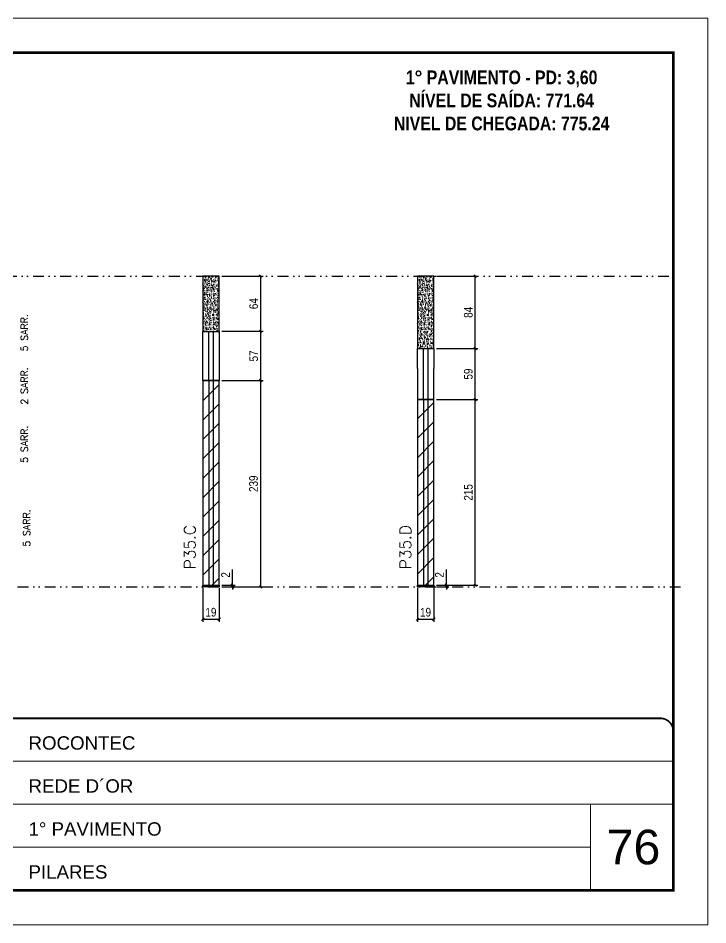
# Model space of a CAD drawing. Extents: x 2949 to 9203, y -16089 to 12527.
# Drawn here: x 8404 to 9203, y -9198 to -8148 of the extents above; entities that cross this region are included whole.
import ezdxf

# ---------------------------------------------------------------- set-up
doc = ezdxf.new("R2010")
doc.units = 0
for name, pattern in [('CONTINUO', [0]), ('DASHED', [0.75, 0.5, -0.25]), ('DIVIDE2', [0.625, 0.25, -0.125, 0, -0.125, 0, -0.125])]:
    doc.linetypes.add(name, pattern=pattern)
for name, color, linetype, lineweight in [('CARIMBO', 255, 'Continuous', 9), ('Folhas', 255, 'Continuous', 9), ('Hachura', 251, 'Continuous', 9), ('SARRAFO DE PRESSAO', 251, 'DASHED', 9), ('Texto Seção', 7, 'Continuous', 15)]:
    doc.layers.add(name, color=color, linetype=linetype, lineweight=lineweight)
for name, color, linetype in [('COTA', 241, 'Continuous'), ('NOMENCLATURA', 7, 'Continuous'), ('Nível', 160, 'Continuous'), ('Painéis', 200, 'Continuous'), ('SARR_2.2x7', 40, 'Continuous')]:
    doc.layers.add(name, color=color, linetype=linetype)
doc.styles.add('ARIAL', font='arial.ttf')
doc.styles.add('COTA TECNICA', font='techl___.ttf', dxfattribs={"height": 10})
doc.styles.add('COTA TECNICA-50', font='techl___.ttf', dxfattribs={"height": 10})
doc.styles.add('REGUA-120', font='ROMANS.shx', dxfattribs={"height": 15})
doc.styles.add('ROMANC', font='techb___.ttf', dxfattribs={"height": 2.5})
doc.styles.add('ROMANS', font='romans.shx')
doc.dimstyles.new('COTA PAINEL-50', dxfattribs={"dimtxt": 10, "dimasz": 3, "dimexe": 3, "dimexo": 3, "dimgap": 3, "dimtad": 1, "dimdec": 1, "dimzin": 12, "dimdsep": 46, "dimtxsty": 'COTA TECNICA-50', "dimblk1": 'OBLIQUE', "dimblk2": 'OBLIQUE', "dimsah": 1, "dimcen": 0.9, "dimclrd": 4, "dimclre": 4, "dimclrt": 240, "dimadec": 1, "dimazin": 3, "dimtfac": 1, "dimtdec": 1, "dimtmove": 0, "dimatfit": 3, "dimfxl": 1, "dimtolj": 1, "dimtzin": 12, "dimarcsym": 0})
doc.dimstyles.new('PAINEL', dxfattribs={"dimtxt": 10, "dimasz": 3, "dimexe": 3, "dimexo": 3, "dimgap": 3, "dimtad": 1, "dimdec": 1, "dimzin": 12, "dimdsep": 46, "dimtxsty": 'COTA TECNICA', "dimblk1": 'OBLIQUE', "dimblk2": 'OBLIQUE', "dimsah": 1, "dimcen": 0.9, "dimclrd": 4, "dimclre": 4, "dimclrt": 240, "dimadec": 1, "dimazin": 3, "dimtfac": 1, "dimtdec": 1, "dimtmove": 0, "dimatfit": 3, "dimfxl": 1, "dimtolj": 1, "dimtzin": 12, "dimarcsym": 0})
pattern_1 = [(45, (-121303.467, -36496.372), (-11.2253202, 11.2253202), [])]

# ---------------------------------------------------------------- blocks, each defined once
blk = doc.blocks.new('9999999999')
at = {"color": 30, "linetype": 'CONTINUO'}
for p, q in [((98564.6, 34379.6), (99584, 34379.6)), ((98564.6, 34329.8), (99488, 34329.8)), ((99584, 34329.8), (99488, 34329.8)), ((99488, 34329.8), (99488, 34230.2)), ((98564.6, 34280), (99488, 34280))]:
    blk.add_line(p, q, dxfattribs=at)
at = {"color": 30, "linetype": 'CONTINUO', "const_width": 2}
blk.add_lwpolyline([(99584, 34230.2), (99584, 34414.4, 0.414214), (99569, 34429.4), (98229, 34429.4, 0.414214), (98214, 34414.4), (98214, 34245.2, 0.414214), (98229, 34230.2), (99584, 34230.2)], format="xyb", dxfattribs=at)
at = {"layer": 'Folhas'}
blk.add_lwpolyline([(98139, 34190.2), (99624, 34190.2), (99624, 35240.2), (98139, 35240.2)], close=True, dxfattribs=at)
at = {"layer": 'Folhas', "color": 30, "const_width": 3}
blk.add_lwpolyline([(98214, 34230.2), (99584, 34230.2), (99584, 35200.2), (98214, 35200.2)], close=True, dxfattribs=at)
at = {"color": 7, "linetype": 'Continuous', "ltscale": 5, "style": 'ARIAL'}
for s, height, p in [('ROCONTEC', 15.48, (98837.7, 34393.1)), ('REDE D´OR', 15.48, (98837.7, 34343.3)), ('1° PAVIMENTO', 15.483, (98837.7, 34293.5)), ('PILARES', 15.48, (98837.7, 34243.7))]:
    blk.add_text(s, height=height, dxfattribs=at).set_placement(p)
blk = doc.blocks.new('_Oblique')
at = {"color": 0, "linetype": 'ByBlock', "lineweight": -2}
blk.add_line((-0.5, -0.5), (0.5, 0.5), dxfattribs=at)
blk = doc.blocks.new('*D2804')
at = {"layer": 'COTA', "color": 4, "lineweight": -2, "transparency": 16777216}
for p, q in [((8617.9, -8807.3), (8617.9, -8846.7)), ((8636.9, -8807.3), (8636.9, -8846.7)), ((8617.9, -8843.7), (8636.9, -8843.7))]:
    blk.add_line(p, q, dxfattribs=at)
at = {"layer": 'Defpoints', "color": 0, "transparency": 16777216}
for p in [(8617.9, -8804.3), (8636.9, -8804.3), (8636.9, -8843.7)]:
    blk.add_point(p, dxfattribs=at)
at = {"layer": 'COTA', "color": 4, "lineweight": -2, "transparency": 16777216, "xscale": 3, "yscale": 3, "zscale": 3, "rotation": 180}
blk.add_blockref('_Oblique', (8617.9, -8843.7), dxfattribs=at)
at = {"layer": 'COTA', "color": 4, "lineweight": -2, "transparency": 16777216, "xscale": 3, "yscale": 3, "zscale": 3}
blk.add_blockref('_Oblique', (8636.9, -8843.7), dxfattribs=at)
at = {"layer": 'COTA', "color": 240, "transparency": 16777216, "insert": (8627.4, -8835.6), "char_height": 10, "attachment_point": 5, "style": 'COTA TECNICA'}
blk.add_mtext('\\A1;19', dxfattribs=at)
blk = doc.blocks.new('*D2805')
at = {"layer": 'COTA', "color": 4, "lineweight": -2, "transparency": 16777216}
for p, q in [((8866.3, -8807.3), (8866.3, -8846.7)), ((8885.3, -8807.3), (8885.3, -8846.7)), ((8866.3, -8843.7), (8885.3, -8843.7))]:
    blk.add_line(p, q, dxfattribs=at)
at = {"layer": 'Defpoints', "color": 0, "transparency": 16777216}
for p in [(8866.3, -8804.3), (8885.3, -8804.3), (8885.3, -8843.7)]:
    blk.add_point(p, dxfattribs=at)
at = {"layer": 'COTA', "color": 4, "lineweight": -2, "transparency": 16777216, "xscale": 3, "yscale": 3, "zscale": 3, "rotation": 180}
blk.add_blockref('_Oblique', (8866.3, -8843.7), dxfattribs=at)
at = {"layer": 'COTA', "color": 4, "lineweight": -2, "transparency": 16777216, "xscale": 3, "yscale": 3, "zscale": 3}
blk.add_blockref('_Oblique', (8885.3, -8843.7), dxfattribs=at)
at = {"layer": 'COTA', "color": 240, "transparency": 16777216, "insert": (8875.8, -8835.6), "char_height": 10, "attachment_point": 5, "style": 'COTA TECNICA'}
blk.add_mtext('\\A1;19', dxfattribs=at)
blk = doc.blocks.new('*D2806')
at = {"layer": 'COTA', "color": 4, "lineweight": -2, "transparency": 16777216}
for p, q in [((8639.9, -8446.3), (8688, -8446.3)), ((8685, -8510.3), (8685, -8446.3)), ((8639.9, -8510.3), (8688, -8510.3))]:
    blk.add_line(p, q, dxfattribs=at)
at = {"layer": 'Defpoints', "color": 0, "transparency": 16777216}
for p in [(8636.9, -8446.3), (8685, -8446.3), (8636.9, -8510.3)]:
    blk.add_point(p, dxfattribs=at)
at = {"layer": 'COTA', "color": 4, "lineweight": -2, "transparency": 16777216, "xscale": 3, "yscale": 3, "zscale": 3}
for p, rotation in [((8685, -8446.3), 90), ((8685, -8510.3), 270)]:
    blk.add_blockref('_Oblique', p, dxfattribs=dict(at, rotation=rotation))
at = {"layer": 'COTA', "color": 240, "transparency": 16777216, "insert": (8676.9, -8478.3), "char_height": 10, "attachment_point": 5, "rotation": 90, "style": 'COTA TECNICA'}
blk.add_mtext('\\A1;64', dxfattribs=at)
blk = doc.blocks.new('*D2807')
at = {"layer": 'COTA', "color": 4, "lineweight": -2, "transparency": 16777216}
for p, q in [((8639.9, -8567.3), (8688, -8567.3)), ((8685, -8806.3), (8685, -8567.3)), ((8639.9, -8806.3), (8688, -8806.3))]:
    blk.add_line(p, q, dxfattribs=at)
at = {"layer": 'Defpoints', "color": 0, "transparency": 16777216}
for p in [(8636.9, -8567.3), (8685, -8567.3), (8636.9, -8806.3)]:
    blk.add_point(p, dxfattribs=at)
at = {"layer": 'COTA', "color": 4, "lineweight": -2, "transparency": 16777216, "xscale": 3, "yscale": 3, "zscale": 3}
for p, rotation in [((8685, -8567.3), 90), ((8685, -8806.3), 270)]:
    blk.add_blockref('_Oblique', p, dxfattribs=dict(at, rotation=rotation))
at = {"layer": 'COTA', "color": 240, "transparency": 16777216, "insert": (8676.7, -8686.8), "char_height": 10, "attachment_point": 5, "rotation": 90, "style": 'COTA TECNICA'}
blk.add_mtext('\\A1;239', dxfattribs=at)
blk = doc.blocks.new('*D2808')
at = {"layer": 'COTA', "color": 4, "lineweight": -2, "transparency": 16777216}
for p, q in [((8652.3, -8804.3), (8652.3, -8786.2)), ((8639.9, -8804.3), (8655.3, -8804.3)), ((8639.9, -8806.3), (8655.3, -8806.3)), ((8652.3, -8806.3), (8652.3, -8804.3)), ((8652.3, -8806.3), (8652.3, -8809.3))]:
    blk.add_line(p, q, dxfattribs=at)
at = {"layer": 'Defpoints', "color": 0, "transparency": 16777216}
for p in [(8636.9, -8804.3), (8636.9, -8806.3), (8652.3, -8804.3)]:
    blk.add_point(p, dxfattribs=at)
at = {"layer": 'COTA', "color": 4, "lineweight": -2, "transparency": 16777216, "xscale": 3, "yscale": 3, "zscale": 3}
for p, rotation in [((8652.3, -8804.3), 270), ((8652.3, -8806.3), 90)]:
    blk.add_blockref('_Oblique', p, dxfattribs=dict(at, rotation=rotation))
at = {"layer": 'COTA', "color": 240, "transparency": 16777216, "insert": (8644.3, -8792.3), "char_height": 10, "attachment_point": 5, "rotation": 90, "style": 'COTA TECNICA-50'}
blk.add_mtext('\\A1;2', dxfattribs=at)
blk = doc.blocks.new('*D2809')
at = {"layer": 'COTA', "color": 4, "linetype": 'ByBlock', "lineweight": -2, "transparency": 16777216}
for p, q in [((8888.3, -8589.3), (8936.4, -8589.3)), ((8933.4, -8804.3), (8933.4, -8589.3)), ((8888.3, -8804.3), (8936.4, -8804.3))]:
    blk.add_line(p, q, dxfattribs=at)
at = {"layer": 'Defpoints', "color": 0, "linetype": 'ByBlock', "transparency": 16777216}
for p in [(8885.3, -8589.3), (8933.4, -8589.3), (8885.3, -8804.3)]:
    blk.add_point(p, dxfattribs=at)
at = {"layer": 'COTA', "color": 4, "linetype": 'ByBlock', "lineweight": -2, "transparency": 16777216, "xscale": 3, "yscale": 3, "zscale": 3}
for p, rotation in [((8933.4, -8589.3), 90), ((8933.4, -8804.3), 270)]:
    blk.add_blockref('_Oblique', p, dxfattribs=dict(at, rotation=rotation))
at = {"layer": 'COTA', "color": 240, "linetype": 'ByBlock', "transparency": 16777216, "insert": (8925.3, -8696.8), "char_height": 10, "attachment_point": 5, "rotation": 90, "style": 'COTA TECNICA'}
blk.add_mtext('\\A1;215', dxfattribs=at)
blk = doc.blocks.new('*D2829')
at = {"layer": 'COTA', "color": 4, "linetype": 'ByBlock', "lineweight": -2, "transparency": 16777216}
for p, q in [((8899.9, -8804.3), (8899.9, -8786.2)), ((8888.3, -8804.3), (8902.9, -8804.3)), ((8888.3, -8806.3), (8902.9, -8806.3)), ((8899.9, -8806.3), (8899.9, -8804.3)), ((8899.9, -8806.3), (8899.9, -8809.3))]:
    blk.add_line(p, q, dxfattribs=at)
at = {"layer": 'Defpoints', "color": 0, "linetype": 'ByBlock', "transparency": 16777216}
for p in [(8885.3, -8804.3), (8885.3, -8806.3), (8899.9, -8804.3)]:
    blk.add_point(p, dxfattribs=at)
at = {"layer": 'COTA', "color": 4, "linetype": 'ByBlock', "lineweight": -2, "transparency": 16777216, "xscale": 3, "yscale": 3, "zscale": 3}
for p, rotation in [((8899.9, -8804.3), 270), ((8899.9, -8806.3), 90)]:
    blk.add_blockref('_Oblique', p, dxfattribs=dict(at, rotation=rotation))
at = {"layer": 'COTA', "color": 240, "linetype": 'ByBlock', "transparency": 16777216, "insert": (8891.9, -8792.3), "char_height": 10, "attachment_point": 5, "rotation": 90, "style": 'COTA TECNICA'}
blk.add_mtext('\\A1;2', dxfattribs=at)
blk = doc.blocks.new('*D2811')
at = {"layer": 'COTA', "color": 4, "lineweight": -2, "transparency": 16777216}
for p, q in [((8888.3, -8446.3), (8936.4, -8446.3)), ((8933.4, -8530.3), (8933.4, -8446.3)), ((8888.3, -8530.3), (8936.4, -8530.3))]:
    blk.add_line(p, q, dxfattribs=at)
at = {"layer": 'Defpoints', "color": 0, "transparency": 16777216}
for p in [(8885.3, -8446.3), (8933.4, -8446.3), (8885.3, -8530.3)]:
    blk.add_point(p, dxfattribs=at)
at = {"layer": 'COTA', "color": 4, "lineweight": -2, "transparency": 16777216, "xscale": 3, "yscale": 3, "zscale": 3}
for p, rotation in [((8933.4, -8446.3), 90), ((8933.4, -8530.3), 270)]:
    blk.add_blockref('_Oblique', p, dxfattribs=dict(at, rotation=rotation))
at = {"layer": 'COTA', "color": 240, "transparency": 16777216, "insert": (8925.3, -8488.3), "char_height": 10, "attachment_point": 5, "rotation": 90, "style": 'COTA TECNICA'}
blk.add_mtext('\\A1;84', dxfattribs=at)
blk = doc.blocks.new('*D2812')
at = {"layer": 'COTA', "color": 4, "lineweight": -2, "transparency": 16777216}
for p, q in [((8639.9, -8510.3), (8688, -8510.3)), ((8685, -8567.3), (8685, -8510.3)), ((8639.9, -8567.3), (8688, -8567.3))]:
    blk.add_line(p, q, dxfattribs=at)
at = {"layer": 'Defpoints', "color": 0, "transparency": 16777216}
for p in [(8636.9, -8510.3), (8685, -8510.3), (8636.9, -8567.3)]:
    blk.add_point(p, dxfattribs=at)
at = {"layer": 'COTA', "color": 4, "lineweight": -2, "transparency": 16777216, "xscale": 3, "yscale": 3, "zscale": 3}
for p, rotation in [((8685, -8510.3), 90), ((8685, -8567.3), 270)]:
    blk.add_blockref('_Oblique', p, dxfattribs=dict(at, rotation=rotation))
at = {"layer": 'COTA', "color": 240, "transparency": 16777216, "insert": (8676.9, -8538.8), "char_height": 10, "attachment_point": 5, "rotation": 90, "style": 'COTA TECNICA'}
blk.add_mtext('\\A1;57', dxfattribs=at)
blk = doc.blocks.new('*D2813')
at = {"layer": 'COTA', "color": 4, "lineweight": -2, "transparency": 16777216}
for p, q in [((8888.3, -8530.3), (8936.4, -8530.3)), ((8933.4, -8589.3), (8933.4, -8530.3)), ((8888.3, -8589.3), (8936.4, -8589.3))]:
    blk.add_line(p, q, dxfattribs=at)
at = {"layer": 'Defpoints', "color": 0, "transparency": 16777216}
for p in [(8885.3, -8530.3), (8933.4, -8530.3), (8885.3, -8589.3)]:
    blk.add_point(p, dxfattribs=at)
at = {"layer": 'COTA', "color": 4, "lineweight": -2, "transparency": 16777216, "xscale": 3, "yscale": 3, "zscale": 3}
for p, rotation in [((8933.4, -8530.3), 90), ((8933.4, -8589.3), 270)]:
    blk.add_blockref('_Oblique', p, dxfattribs=dict(at, rotation=rotation))
at = {"layer": 'COTA', "color": 240, "transparency": 16777216, "insert": (8925.3, -8559.8), "char_height": 10, "attachment_point": 5, "rotation": 90, "style": 'COTA TECNICA'}
blk.add_mtext('\\A1;59', dxfattribs=at)

msp = doc.modelspace()

# ---------------------------------------------------------------- hatches: boundary and pattern name
at = {"layer": 'COTA', "linetype": 'ByBlock'}
h = msp.add_hatch(dxfattribs=at)
h.set_pattern_fill('AR-CONC', color=256, scale=0.03)
h.set_pattern_definition([(50, (-123296.4085, -36513.372), (5.46554007, -0.47817257), [0.5715, -6.2865]), (355, (-123296.4085, -36513.372), (-1.05730264, 5.73170536), [0.4572, -5.02921753]), (100.4514447, (-123295.953, -36513.4117), (4.40823741, 5.25353256), [0.48570026, -5.34270734]), (46.1842, (-123296.4085, -36511.848), (8.13237123, -1.26126984), [0.85725, -9.42975]), (96.6355576, (-123295.731, -36511.953), (7.122124, 7.42278374), [0.7285507, -8.01406824]), (351.184151, (-123296.4085, -36511.848), (7.122124, 7.42278374), [0.685799, -7.54379196]), (21, (-123295.6465, -36512.229), (4.54843174, -3.06795595), [0.5715, -6.2865]), (326, (-123295.6465, -36512.229), (1.85406085, 5.52563898), [0.4572, -5.0292]), (71.451445, (-123295.2675, -36512.4845), (6.40249258, 2.45768307), [0.48570026, -5.34269813]), (37.5, (-123296.4085, -36513.3718), (0.092658098, 2.536651166), [0, -4.96824, 0, -5.1054, 0, -5.04825]), (7.5, (-123296.4085, -36513.3718), (2.004589875, 3.005417245), [0, -2.91084, 0, -4.85394, 0, -1.92405]), (327.5, (-123298.1078, -36513.3718), (4.067717855, -0.17186232), [0, -1.905, 0, -5.9436, 0, -7.8867]), (317.5, (-123298.8698, -36513.3718), (4.44387544, 0.76279473), [0, -2.4765, 0, -3.94716, 0, -5.6007])])
h.paths.add_polyline_path([(8617.87, -8510.33), (8636.87, -8510.33), (8636.87, -8446.33), (8617.87, -8446.33)])
h = msp.add_hatch(dxfattribs=at)
h.set_pattern_fill('AR-CONC', color=256, scale=0.03)
h.set_pattern_definition([(50, (-123047.962, -36513.372), (5.46554007, -0.47817257), [0.5715, -6.2865]), (355, (-123047.962, -36513.372), (-1.05730264, 5.73170536), [0.4572, -5.02921753]), (100.4514447, (-123047.5066, -36513.4117), (4.40823741, 5.25353256), [0.48570026, -5.34270734]), (46.1842, (-123047.962, -36511.848), (8.13237123, -1.26126984), [0.85725, -9.42975]), (96.6355576, (-123047.284, -36511.953), (7.122124, 7.42278374), [0.7285507, -8.01406824]), (351.184151, (-123047.962, -36511.848), (7.122124, 7.42278374), [0.685799, -7.54379196]), (21, (-123047.2, -36512.229), (4.54843174, -3.06795595), [0.5715, -6.2865]), (326, (-123047.2, -36512.229), (1.85406085, 5.52563898), [0.4572, -5.0292]), (71.451445, (-123046.821, -36512.4845), (6.40249258, 2.45768307), [0.48570026, -5.34269813]), (37.5, (-123047.962, -36513.3718), (0.092658098, 2.536651166), [0, -4.96824, 0, -5.1054, 0, -5.04825]), (7.5, (-123047.962, -36513.3718), (2.004589875, 3.005417245), [0, -2.91084, 0, -4.85394, 0, -1.92405]), (327.5, (-123049.6613, -36513.3718), (4.067717855, -0.17186232), [0, -1.905, 0, -5.9436, 0, -7.8867]), (317.5, (-123050.4233, -36513.3718), (4.44387544, 0.76279473), [0, -2.4765, 0, -3.94716, 0, -5.6007])])
h.paths.add_polyline_path([(8866.31, -8530.33), (8885.31, -8530.33), (8885.31, -8446.33), (8866.31, -8446.33)])
at = {"layer": 'Hachura', "linetype": 'ByBlock'}
h = msp.add_hatch(dxfattribs=at)
h.set_pattern_fill('ANSI31', color=256, scale=5)
h.set_pattern_definition(pattern_1)
h.paths.add_polyline_path([(8636.87, -8567.33), (8617.87, -8567.33), (8617.87, -8804.33), (8636.87, -8804.33)])
h = msp.add_hatch(dxfattribs=at)
h.set_pattern_fill('ANSI31', color=256, scale=5)
h.set_pattern_definition(pattern_1)
h.paths.add_polyline_path([(8885.31, -8589.33), (8866.31, -8589.33), (8866.31, -8804.33), (8885.31, -8804.33)])

# ---------------------------------------------------------------- linework, layer by layer
at = {"layer": 'COTA', "linetype": 'ByBlock'}
for points in [[(8617.87, -8510.33), (8636.87, -8510.33), (8636.87, -8446.33), (8617.87, -8446.33)], [(8866.31, -8530.33), (8885.31, -8530.33), (8885.31, -8446.33), (8866.31, -8446.33)]]:
    msp.add_lwpolyline(points, close=True, dxfattribs=at)
at = {"layer": 'Nível', "color": 4, "linetype": 'DIVIDE2', "ltscale": 50}
for p, q in [((7792.53, -8446.33), (9162.53, -8446.33)), ((7806.03, -8806.33), (9176.03, -8806.33))]:
    msp.add_line(p, q, dxfattribs=at)
at = {"layer": 'Painéis'}
for p, q in [((8617.87, -8510.33), (8636.87, -8510.33)), ((8617.87, -8567.33), (8617.87, -8510.33)), ((8636.87, -8510.33), (8636.87, -8567.33)), ((8866.31, -8530.33), (8885.31, -8530.33)), ((8866.31, -8553.33), (8866.31, -8530.33)), ((8885.31, -8530.33), (8885.31, -8553.33)), ((8866.31, -8553.33), (8866.31, -8804.33)), ((8885.31, -8804.33), (8885.31, -8553.33)), ((8636.87, -8567.33), (8617.87, -8567.33)), ((8866.31, -8589.33), (8885.31, -8589.33)), ((8885.31, -8589.33), (8866.31, -8589.33)), ((8866.31, -8804.33), (8885.31, -8804.33)), ((8866.31, -8804.33), (8885.31, -8804.33)), ((8866.31, -8806.33), (8866.31, -8804.33)), ((8885.31, -8806.33), (8866.31, -8806.33)), ((8885.31, -8804.33), (8885.31, -8806.33))]:
    msp.add_line(p, q, dxfattribs=at)
for points in [[(8617.87, -8804.33), (8636.87, -8804.33), (8636.87, -8567.33), (8617.87, -8567.33)], [(8617.87, -8567.33), (8636.87, -8567.33), (8636.87, -8567.33), (8617.87, -8567.33)], [(8617.87, -8804.33), (8636.87, -8804.33), (8636.87, -8806.33), (8617.87, -8806.33)]]:
    msp.add_lwpolyline(points, close=True, dxfattribs=at)
at = {"layer": 'SARR_2.2x7'}
for p, q in [((8624.87, -8567.33), (8624.87, -8510.33)), ((8629.87, -8510.33), (8629.87, -8567.33)), ((8873.31, -8589.33), (8873.31, -8530.33)), ((8878.31, -8530.33), (8878.31, -8589.33)), ((8624.87, -8567.33), (8624.87, -8804.33)), ((8629.87, -8567.33), (8629.87, -8804.33)), ((8873.31, -8589.33), (8873.31, -8804.33)), ((8878.31, -8589.33), (8878.31, -8804.33))]:
    msp.add_line(p, q, dxfattribs=at)

# ---------------------------------------------------------------- block references
at = {"layer": 'SARRAFO DE PRESSAO', "color": 6, "linetype": 'ByBlock'}
msp.add_blockref('9999999999', (-90421.44, -43387.82), dxfattribs=at)

# ---------------------------------------------------------------- texts
at = {"layer": 'CARIMBO', "style": 'ARIAL'}
msp.add_text('76', height=40, dxfattribs=at).set_placement((9085.39, -9127.47))
at = {"layer": 'NOMENCLATURA', "color": 2, "insert": (8963.86, -8181.56), "char_height": 16, "attachment_point": 2, "style": 'ROMANC'}
msp.add_mtext_dynamic_manual_height_columns('\\P1° PAVIMENTO - PD: 3,60\\PNÍVEL DE SAÍDA: 771.64\\PNIVEL DE CHEGADA: 775.24', width=300.2766, gutter_width=1, heights=[0], dxfattribs=at)
at = {"layer": 'Texto Seção', "linetype": 'Continuous', "style": 'ROMANS'}
for s, p in [('5 SARR.', (8415.36, -8533.61)), ('2 SARR.', (8415.36, -8595.12)), ('5 SARR.', (8415.36, -8662.62)), ('5 SARR.', (8418.07, -8759.71))]:
    msp.add_text(s, height=8, rotation=90, dxfattribs=at).set_placement(p)
at = {"layer": 'Texto Seção', "char_height": 13, "width": 285.3299, "attachment_point": 7, "rotation": 90, "style": 'REGUA-120'}
for s, insert in [('P35.C', (8609.54, -8785.87)), ('P35.D', (8858.98, -8785.87))]:
    msp.add_mtext(s, dxfattribs=dict(at, insert=insert))

# ---------------------------------------------------------------- dimensions: what is measured, and where the dimension line sits
at = {"layer": 'COTA'}
for base, p1, p2, picture, middle in [((8685, -8446.33), (8636.87, -8510.33), (8636.87, -8446.33), '*D2806', (8676.89, -8478.33)), ((8933.44, -8446.33), (8885.31, -8530.33), (8885.31, -8446.33), '*D2811', (8925.35, -8488.33)), ((8685, -8567.33), (8636.87, -8806.33), (8636.87, -8567.33), '*D2807', (8676.75, -8686.83))]:
    dim = msp.add_linear_dim(base=base, p1=p1, p2=p2, angle=90, dimstyle='PAINEL', override={"dimarcsym": 2}, dxfattribs=at)
    dim.commit()
    dim.dimension.update_dxf_attribs({"geometry": picture, "text_midpoint": middle})
for base, p1, p2, picture, middle in [((8685, -8510.33), (8636.87, -8567.33), (8636.87, -8510.33), '*D2812', (8676.89, -8538.83)), ((8933.44, -8530.33), (8885.31, -8589.33), (8885.31, -8530.33), '*D2813', (8925.3, -8559.83))]:
    dim = msp.add_linear_dim(base=base, p1=p1, p2=p2, angle=90, dimstyle='PAINEL', dxfattribs=at)
    dim.commit()
    dim.dimension.update_dxf_attribs({"geometry": picture, "text_midpoint": middle})
at = {"layer": 'COTA', "linetype": 'ByBlock'}
for base, p1, p2, picture, middle in [((8933.44, -8589.33), (8885.31, -8804.33), (8885.31, -8589.33), '*D2809', (8925.33, -8696.83)), ((8899.85, -8804.33), (8885.31, -8806.33), (8885.31, -8804.33), '*D2829', (8891.85, -8792.28))]:
    dim = msp.add_linear_dim(base=base, p1=p1, p2=p2, angle=90, dimstyle='PAINEL', dxfattribs=at)
    dim.commit()
    dim.dimension.update_dxf_attribs({"geometry": picture, "text_midpoint": middle})
at = {"layer": 'COTA'}
dim = msp.add_linear_dim(base=(8652.26, -8804.33), p1=(8636.87, -8806.33), p2=(8636.87, -8804.33), angle=90, dimstyle='COTA PAINEL-50', dxfattribs=at)
dim.commit()
dim.dimension.update_dxf_attribs({"geometry": '*D2808', "text_midpoint": (8652.26, -8792.28), "dimtype": 160})
for base, p1, p2, picture, middle in [((8636.87, -8843.68), (8617.87, -8804.33), (8636.87, -8804.33), '*D2804', (8627.37, -8835.59)), ((8885.31, -8843.68), (8866.31, -8804.33), (8885.31, -8804.33), '*D2805', (8875.81, -8835.59))]:
    dim = msp.add_linear_dim(base=base, p1=p1, p2=p2, dimstyle='PAINEL', override={"dimarcsym": 2}, dxfattribs=at)
    dim.commit()
    dim.dimension.update_dxf_attribs({"geometry": picture, "text_midpoint": middle})

doc.saveas('drawing.dxf')
